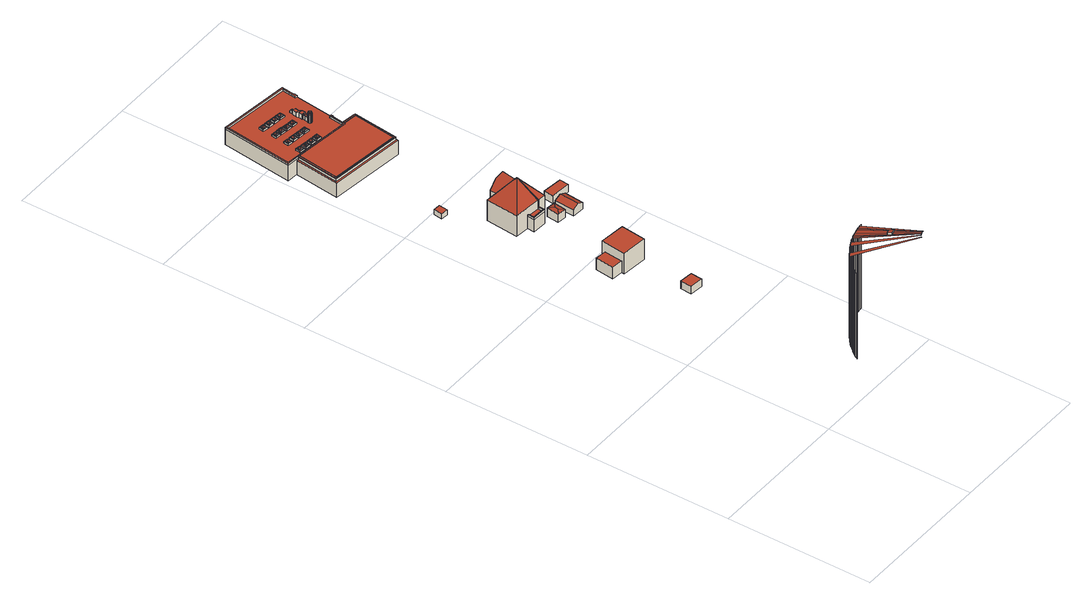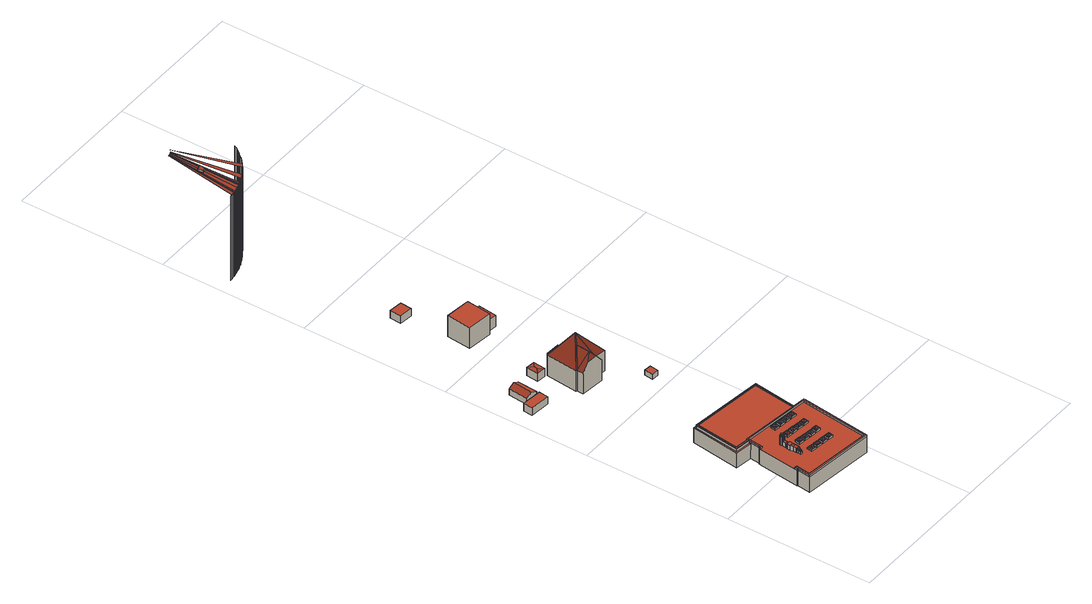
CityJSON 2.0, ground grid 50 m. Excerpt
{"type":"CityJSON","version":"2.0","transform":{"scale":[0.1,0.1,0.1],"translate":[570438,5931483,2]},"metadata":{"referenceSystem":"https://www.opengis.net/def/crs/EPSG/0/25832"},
"CityObjects":{
"building1":{"type":"Building","attributes":{"Grundfläche 2D":"2047.892209","Grundhöhe NN":"5.849"},"children":["building1-1"],"geometry":[{"type":"MultiSurface","lod":"3","boundaries":[[[0,1,2,3]],[[2,1,4,5,6,7]],[[5,8,9,6]],[[9,8,10,11,12,13]],[[12,11,14,15,16,17]],[[16,15,18,19,20,21]],[[20,19,22,23,24,25]],[[23,26,27,24]],[[26,28,29,27]],[[29,28,30,31,32,33]],[[31,34,35,32]],[[34,36,37,35]],[[37,36,38,39,40,41]],[[39,42,43,40]],[[42,44,45,43]],[[44,46,47,45]],[[47,46,48,49,50,51]],[[49,52,53,50]],[[39,38,54,55,44,42]],[[53,52,56,57,58,59]],[[58,57,60,61,62,63]],[[62,61,64,65,66,67]],[[65,68,69,66]],[[69,68,70,71,72,73]],[[71,74,75,72]],[[64,61,76,77,78,70,68,65]],[[75,74,79,80,81,82]],[[81,80,83,84,85,86]],[[84,87,88,85]],[[89,90,84,83]],[[90,91,87,84]],[[87,91,92]],[[88,87,92,93,94,95]],[[92,91,96,97,98,99,100,93]],[[93,100,101,94]],[[101,100,99,102,103,104]],[[105,106,102,99,98,107,108,109,110]],[[111,110,112,113]],[[102,106,114,103]],[[115,111,113]],[[114,106,105,110,116,117]],[[115,113,118,119,120,121,122,123]],[[116,110,111,115,124,125]],[[115,123,126,124]],[[126,123,122,121,127,128]],[[127,121,129,130,131,132]]],"semantics":{"surfaces":[{"type":"WallSurface"},{"type":"RoofSurface"}],"values":[0,0,0,0,0,0,0,0,0,0,0,0,0,0,0,0,0,0,1,0,0,0,0,0,0,1,0,0,0,1,1,1,0,1,0,0,1,1,0,1,0,1,0,0,0,0]}}]},
"building1-1":{"type":"BuildingInstallation","parents":["building1"],"geometry":[{"type":"MultiSurface","lod":"3","boundaries":[[[133,134,135,136,137,138]],[[139,140,134,133]],[[140,141,142,143,136,135,134]],[[143,144,137,136]],[[144,145,146,139,133,138,137]]],"semantics":{"surfaces":[{"type":"RoofSurface"},{"type":"WallSurface"}],"values":[0,1,1,1,1]}}]},
"building2":{"type":"Building","attributes":{"Grundfläche 2D":"17.328250","Grundhöhe NN":"2.858"},"geometry":[{"type":"Solid","lod":"3","boundaries":[[[[147,148,149,150]],[[151,152,150,149]],[[152,153,147,150]],[[153,154,148,147]],[[154,151,149,148]],[[154,153,152,151]]]],"semantics":{"surfaces":[{"type":"RoofSurface"},{"type":"WallSurface"},{"type":"GroundSurface"}],"values":[[0,1,1,1,1,2]]}}]},
"building3":{"type":"Building","attributes":{"Grundfläche 2D":"98.622916","Grundhöhe NN":"4.544"},"geometry":[{"type":"Solid","lod":"3","boundaries":[[[[155,156,157,158]],[[159,160,161,162]],[[160,163,164,156,155,165,166,161]],[[157,156,164,167]],[[158,157,167,168]],[[155,158,168,165]],[[162,161,166,169]],[[159,162,169,170]],[[160,159,170,163]],[[165,168,167,164,163,170,169,166]]]],"semantics":{"surfaces":[{"type":"RoofSurface"},{"type":"WallSurface"},{"type":"GroundSurface"}],"values":[[0,0,1,1,1,1,1,1,1,2]]}}]},
"building4":{"type":"Building","attributes":{"Grundfläche 2D":"7.110796","Grundhöhe NN":"5.565"},"geometry":[{"type":"Solid","lod":"3","boundaries":[[[[171,172,173,174]],[[175,176,174,173]],[[176,177,171,174]],[[177,178,172,171]],[[178,175,173,172]],[[178,177,176,175]]]],"semantics":{"surfaces":[{"type":"RoofSurface"},{"type":"WallSurface"},{"type":"GroundSurface"}],"values":[[0,1,1,1,1,2]]}}]},
"building5":{"type":"Building","attributes":{"Grundfläche 2D":"168.902760","Grundhöhe NN":"5.427"},"children":["building5-1"],"geometry":[{"type":"Solid","lod":"3","boundaries":[[[[179,180,181,182,183,184]],[[185,186,187]],[[186,188,187]],[[189,188,190]],[[190,188,186]],[[187,188,191]],[[185,192,193,194]],[[194,186,185]],[[195,194,193]],[[194,195,196,190,186]],[[197,188,189]],[[197,198,199,188]],[[200,188,199]],[[191,188,200]],[[181,180,201,202]],[[182,181,202,203]],[[183,182,203,204]],[[185,187,205,206]],[[192,185,206,207]],[[196,195,193,192,207,208]],[[190,196,208,209]],[[189,190,209,210]],[[197,189,210,211]],[[180,179,184,212,199,198,197,211,201]],[[183,213,200,199,212,184]],[[200,213,183,204,214,191]],[[187,191,214,205]],[[210,209,208,207,206,205,214,204,203,202,201,211]]]],"semantics":{"surfaces":[{"type":"RoofSurface"},{"type":"WallSurface"},{"type":"GroundSurface"}],"values":[[0,0,0,0,0,0,0,0,0,0,0,0,0,0,1,1,1,1,1,1,1,1,1,1,1,1,1,2]]}}]},
"building5-1":{"type":"BuildingInstallation","parents":["building5"],"geometry":[{"type":"MultiSurface","lod":"3","boundaries":[[[215,216,217,218,213,212,219,220]],[[180,181,217,216]],[[181,182,218,217]],[[182,183,213,218]],[[212,213,183,184]],[[184,221,219,212]],[[220,219,221,222]],[[222,179,215,220]],[[215,179,180,216]]],"semantics":{"surfaces":[{"type":"RoofSurface"},{"type":"WallSurface"}],"values":[0,1,1,1,1,1,1,1,1]}}]},
"building6":{"type":"Building","attributes":{"Grundfläche 2D":"13.016752","Grundhöhe NN":"4.950"},"geometry":[{"type":"Solid","lod":"3","boundaries":[[[[223,224,225,226]],[[224,227,225]],[[223,226,228]],[[224,223,228,227]],[[229,230,226,225]],[[230,231,228,226]],[[231,232,227,228]],[[232,229,225,227]],[[232,231,230,229]]]],"semantics":{"surfaces":[{"type":"RoofSurface"},{"type":"WallSurface"},{"type":"GroundSurface"}],"values":[[0,0,0,0,1,1,1,1,2]]}}]},
"building7":{"type":"Building","attributes":{"Grundfläche 2D":"1028.511957","Grundhöhe NN":"4.348"},"children":["building7-1","building7-2","building7-3","building7-4","building7-5","building7-6","building7-7","building7-8","building7-9","building7-10","building7-11","building7-12","building7-13","building7-14","building7-15","building7-16","building7-17","building7-18","building7-19","building7-20","building7-21","building7-22","building7-23","building7-24","building7-25","building7-26","building7-27","building7-28","building7-29","building7-30","building7-31","building7-32","building7-33","building7-34","building7-35","building7-36","building7-37"],"geometry":[{"type":"Solid","lod":"3","boundaries":[[[[233,234,235,236,237,238,239,240,241,242,243,244,245,246,247,248,249,250,251,252,253,254,255]],[[256,257,258,259,260,261,262,263,264]],[[265,266,267,268,269,270,271,272,273,274,275]],[[276,277,278,279,280,281]],[[282,283,284,285,286,287,288,289,290,291,292]],[[263,262,233,255]],[[262,261,234,233]],[[235,234,261,260]],[[260,259,236,235]],[[258,237,236,259]],[[238,237,258,257]],[[257,293,294,240,239,238]],[[294,295,241,240]],[[295,296,242,241]],[[296,297,243,242]],[[297,298,299,245,244,243]],[[246,245,299,300,301]],[[276,281,248,247]],[[248,281,280,249]],[[250,302,303,304,251]],[[304,305,252,251]],[[305,256,253,252]],[[263,255,254,253,256,264]],[[250,249,270,269]],[[279,271,270,249,280]],[[272,271,279,278]],[[273,272,278,277]],[[276,247,274,273,277]],[[247,246,275,274]],[[275,246,301]],[[301,306,265,275]],[[306,307,266,265]],[[307,308,267,266]],[[308,309,302,250,269,268,267]],[[310,294,293,257,256,305,311,312,313,314]],[[295,294,310,315]],[[296,295,315,316]],[[297,296,316,317]],[[318,299,298,297,317,319]],[[286,285,300,299,318,320]],[[321,304,303,291,290,322]],[[305,304,321,311]],[[287,286,320,323]],[[288,287,323,324]],[[289,288,324,325]],[[290,289,325,322]],[[303,302,309,308,282,292,291]],[[300,285,301]],[[301,285,284,306]],[[307,306,284,283]],[[307,283,282,308]],[[320,318,319,317,316,315,310,314,313,312,311,321,322,325,324,323]]]],"semantics":{"surfaces":[{"type":"RoofSurface"},{"type":"WallSurface"},{"type":"GroundSurface"}],"values":[[0,0,0,0,0,1,1,1,1,1,1,1,1,1,1,1,1,1,1,1,1,1,1,1,1,1,1,1,1,1,1,1,1,1,1,1,1,1,1,1,1,1,1,1,1,1,1,1,1,1,1,2]]}}]},
"building7-1":{"type":"BuildingInstallation","parents":["building7"],"geometry":[{"type":"MultiSurface","lod":"3","boundaries":[[[326,327,328]],[[328,327,329]],[[330,327,326]],[[329,327,330]],[[326,328,331,332]],[[330,326,332,333]],[[329,330,333,334]],[[328,329,334,331]]],"semantics":{"surfaces":[{"type":"RoofSurface"},{"type":"WallSurface"}],"values":[0,0,0,0,1,1,1,1]}}]},
"building7-2":{"type":"BuildingInstallation","parents":["building7"],"geometry":[{"type":"MultiSurface","lod":"3","boundaries":[[[335,336,337,338],[339,340,341,342,343]],[[344,345,335,338]],[[336,335,345,346]],[[337,336,346,347]],[[347,344,338,337]]],"semantics":{"surfaces":[{"type":"RoofSurface"},{"type":"WallSurface"}],"values":[0,1,1,1,1]}}]},
"building7-3":{"type":"BuildingInstallation","parents":["building7"],"geometry":[{"type":"MultiSurface","lod":"3","boundaries":[[[348,349,350,351],[352,353,354,355]],[[348,351,356,357]],[[349,348,357,358]],[[350,349,358,359]],[[351,350,359,356]]],"semantics":{"surfaces":[{"type":"RoofSurface"},{"type":"WallSurface"}],"values":[0,1,1,1,1]}}]},
"building7-4":{"type":"BuildingInstallation","parents":["building7"],"geometry":[{"type":"MultiSurface","lod":"3","boundaries":[[[360,361,362,363],[364,365,366,367,368]],[[360,363,369,370]],[[361,360,370,371]],[[362,361,371,372]],[[363,362,372,369]]],"semantics":{"surfaces":[{"type":"RoofSurface"},{"type":"WallSurface"}],"values":[0,1,1,1,1]}}]},
"building7-5":{"type":"BuildingInstallation","parents":["building7"],"geometry":[{"type":"MultiSurface","lod":"3","boundaries":[[[373,374,375]],[[375,374,376]],[[377,374,373]],[[376,374,377]],[[373,375,378,379]],[[377,373,379,380]],[[376,377,380,381]],[[375,376,381,378]]],"semantics":{"surfaces":[{"type":"RoofSurface"},{"type":"WallSurface"}],"values":[0,0,0,0,1,1,1,1]}}]},
"building7-6":{"type":"BuildingInstallation","parents":["building7"],"geometry":[{"type":"MultiSurface","lod":"3","boundaries":[[[382,383,384]],[[384,383,385]],[[386,383,382]],[[385,383,386]],[[382,384,354,353]],[[386,382,353,352]],[[385,386,352,355]],[[384,385,355,354]]],"semantics":{"surfaces":[{"type":"RoofSurface"},{"type":"WallSurface"}],"values":[0,0,0,0,1,1,1,1]}}]},
"building7-7":{"type":"BuildingInstallation","parents":["building7"],"geometry":[{"type":"MultiSurface","lod":"3","boundaries":[[[387,388,389]],[[389,388,390]],[[391,388,387]],[[390,388,391]],[[387,389,392,393]],[[391,387,393,394]],[[390,391,394,395]],[[389,390,395,392]]],"semantics":{"surfaces":[{"type":"RoofSurface"},{"type":"WallSurface"}],"values":[0,0,0,0,1,1,1,1]}}]},
"building7-8":{"type":"BuildingInstallation","parents":["building7"],"geometry":[{"type":"MultiSurface","lod":"3","boundaries":[[[396,397,398,399],[400,401,402,403]],[[398,397,404,405]],[[399,398,405,406]],[[396,399,406,407]],[[397,396,407,404]]],"semantics":{"surfaces":[{"type":"RoofSurface"},{"type":"WallSurface"}],"values":[0,1,1,1,1]}}]},
"building7-9":{"type":"BuildingInstallation","parents":["building7"],"geometry":[{"type":"MultiSurface","lod":"3","boundaries":[[[408,409,410,411],[333,332,331,334]],[[408,411,412,413]],[[409,408,413,414]],[[410,409,414,415]],[[411,410,415,412]]],"semantics":{"surfaces":[{"type":"RoofSurface"},{"type":"WallSurface"}],"values":[0,1,1,1,1]}}]},
"building7-10":{"type":"BuildingInstallation","parents":["building7"],"geometry":[{"type":"MultiSurface","lod":"3","boundaries":[[[416,417,418]],[[418,417,419]],[[420,417,416]],[[419,417,420]],[[419,420,421,422]],[[416,418,423,424]],[[420,416,424,421]],[[418,419,422,423]]],"semantics":{"surfaces":[{"type":"RoofSurface"},{"type":"WallSurface"}],"values":[0,0,0,0,1,1,1,1]}}]},
"building7-11":{"type":"BuildingInstallation","parents":["building7"],"geometry":[{"type":"MultiSurface","lod":"3","boundaries":[[[425,426,427]],[[427,426,428]],[[429,426,425]],[[428,426,429]],[[425,427,402,401]],[[429,425,401,400]],[[428,429,400,403]],[[427,428,403,402]]],"semantics":{"surfaces":[{"type":"RoofSurface"},{"type":"WallSurface"}],"values":[0,0,0,0,1,1,1,1]}}]},
"building7-12":{"type":"BuildingInstallation","parents":["building7"],"geometry":[{"type":"MultiSurface","lod":"3","boundaries":[[[430,431,432,433],[434,435,436,437]],[[430,433,438,439]],[[439,440,431,430]],[[432,431,440,441]],[[441,438,433,432]]],"semantics":{"surfaces":[{"type":"RoofSurface"},{"type":"WallSurface"}],"values":[0,1,1,1,1]}}]},
"building7-13":{"type":"BuildingInstallation","parents":["building7"],"geometry":[{"type":"MultiSurface","lod":"3","boundaries":[[[442,443,444,445]],[[446,445,444,447,448,449]],[[450,451,444,443]],[[451,452,447,444]],[[452,453,448,447]],[[454,455,445,446]],[[455,456,442,445]]],"semantics":{"surfaces":[{"type":"RoofSurface"},{"type":"WallSurface"}],"values":[0,0,1,1,1,1,1]}}]},
"building7-14":{"type":"BuildingInstallation","parents":["building7"],"geometry":[{"type":"MultiSurface","lod":"3","boundaries":[[[457,458,459]],[[459,458,460]],[[461,462,458,457]],[[460,458,462]],[[457,459,367,366]],[[364,462,461,457,366,365]],[[460,462,364,368]],[[459,460,368,367]]],"semantics":{"surfaces":[{"type":"RoofSurface"},{"type":"WallSurface"}],"values":[0,0,0,0,1,1,1,1]}}]},
"building7-15":{"type":"BuildingInstallation","parents":["building7"],"geometry":[{"type":"MultiSurface","lod":"3","boundaries":[[[463,464,465]],[[465,464,466]],[[467,468,464,463]],[[466,464,468]],[[463,465,469,470]],[[471,468,467,463,470,472]],[[466,468,471,473]],[[465,466,473,469]]],"semantics":{"surfaces":[{"type":"RoofSurface"},{"type":"WallSurface"}],"values":[0,0,0,0,1,1,1,1]}}]},
"building7-16":{"type":"BuildingInstallation","parents":["building7"],"geometry":[{"type":"MultiSurface","lod":"3","boundaries":[[[474,475,476]],[[476,475,477]],[[478,475,474]],[[477,475,478]],[[474,476,479,480]],[[478,474,480,481]],[[477,478,481,482]],[[476,477,482,479]]],"semantics":{"surfaces":[{"type":"RoofSurface"},{"type":"WallSurface"}],"values":[0,0,0,0,1,1,1,1]}}]},
"building7-17":{"type":"BuildingInstallation","parents":["building7"],"geometry":[{"type":"MultiSurface","lod":"3","boundaries":[[[483,446,449]],[[484,449,448]],[[483,449,484]],[[483,484,485]],[[483,485,486]],[[486,485,487]],[[486,487,488]],[[486,488,489]],[[453,490,484,448]],[[490,491,492,488,487,485,484]],[[492,493,489,488]],[[489,493,494,483,486]],[[494,454,446,483]]],"semantics":{"surfaces":[{"type":"RoofSurface"},{"type":"WallSurface"}],"values":[0,0,0,0,0,0,0,0,1,1,1,1,1]}}]},
"building7-18":{"type":"BuildingInstallation","parents":["building7"],"geometry":[{"type":"MultiSurface","lod":"3","boundaries":[[[495,496,497,498]],[[496,499,500,497]],[[499,501,502,500]],[[503,495,498,504]],[[505,503,504,506]],[[507,505,506,508]],[[509,507,508,510]],[[511,509,510,512]],[[513,511,512,514]],[[515,513,514,516]],[[517,515,516,518]],[[519,517,518,520]],[[521,519,520,522]],[[523,521,522,524]],[[525,523,524,526]],[[527,525,526,528]],[[529,527,528,530]],[[531,529,530,532]],[[533,531,532,534]],[[501,533,534,502]],[[523,525,527,529,531,533,501,499,496,495,503,505,507,509,511,513,515,517,519,521]],[[535,536,498,497]],[[537,538,500,502]],[[497,500,538,535]],[[536,539,504,498]],[[539,540,506,504]],[[540,541,508,506]],[[541,542,510,508]],[[542,543,512,510]],[[543,544,514,512]],[[544,545,516,514]],[[545,546,518,516]],[[546,547,520,518]],[[547,548,522,520]],[[549,550,524,522,548]],[[526,524,550,551]],[[528,526,551,552]],[[530,528,552,553]],[[532,530,553,554]],[[554,555,556,534,532]],[[556,537,502,534]]],"semantics":{"surfaces":[{"type":"RoofSurface"},{"type":"WallSurface"}],"values":[0,0,0,0,0,0,0,0,0,0,0,0,0,0,0,0,0,0,0,0,0,1,1,1,1,1,1,1,1,1,1,1,1,1,1,1,1,1,1,1,1]}}]},
"building7-19":{"type":"BuildingInstallation","parents":["building7"],"geometry":[{"type":"MultiSurface","lod":"3","boundaries":[[[557,558,559,560],[561,562,563,564]],[[565,566,557,560]],[[558,557,566,567]],[[567,568,559,558]],[[560,559,568,565]]],"semantics":{"surfaces":[{"type":"RoofSurface"},{"type":"WallSurface"}],"values":[0,1,1,1,1]}}]},
"building7-20":{"type":"BuildingInstallation","parents":["building7"],"geometry":[{"type":"MultiSurface","lod":"3","boundaries":[[[569,570,571,572],[379,378,381,380]],[[573,574,569,572]],[[574,575,570,569]],[[571,570,575,576]],[[572,571,576,573]]],"semantics":{"surfaces":[{"type":"RoofSurface"},{"type":"WallSurface"}],"values":[0,1,1,1,1]}}]},
"building7-21":{"type":"BuildingInstallation","parents":["building7"],"geometry":[{"type":"MultiSurface","lod":"3","boundaries":[[[577,578,579,580],[581,582,583,584]],[[577,580,585,586]],[[578,577,586,587]],[[579,578,587,588]],[[580,579,588,585]]],"semantics":{"surfaces":[{"type":"RoofSurface"},{"type":"WallSurface"}],"values":[0,1,1,1,1]}}]},
"building7-22":{"type":"BuildingInstallation","parents":["building7"],"geometry":[{"type":"MultiSurface","lod":"3","boundaries":[[[589,590,591,592],[395,394,393,392]],[[589,592,593,594]],[[590,589,594,595]],[[591,590,595,596]],[[592,591,596,593]]],"semantics":{"surfaces":[{"type":"RoofSurface"},{"type":"WallSurface"}],"values":[0,1,1,1,1]}}]},
"building7-23":{"type":"BuildingInstallation","parents":["building7"],"geometry":[{"type":"MultiSurface","lod":"3","boundaries":[[[597,598,599,600],[601,602,603,604]],[[597,600,605,606]],[[598,597,606,607]],[[599,598,607,608]],[[600,599,608,605]]],"semantics":{"surfaces":[{"type":"RoofSurface"},{"type":"WallSurface"}],"values":[0,1,1,1,1]}}]},
"building7-24":{"type":"BuildingInstallation","parents":["building7"],"geometry":[{"type":"MultiSurface","lod":"3","boundaries":[[[609,610,611,612],[613,614,615,616]],[[609,612,617,618]],[[610,609,618,619]],[[611,610,619,620]],[[612,611,620,617]]],"semantics":{"surfaces":[{"type":"RoofSurface"},{"type":"WallSurface"}],"values":[0,1,1,1,1]}}]},
"building7-25":{"type":"BuildingInstallation","parents":["building7"],"geometry":[{"type":"MultiSurface","lod":"3","boundaries":[[[621,622,623]],[[623,622,624]],[[625,622,621]],[[624,622,625]],[[621,623,626,627]],[[625,621,627,628]],[[624,625,628,629]],[[623,624,629,626]]],"semantics":{"surfaces":[{"type":"RoofSurface"},{"type":"WallSurface"}],"values":[0,0,0,0,1,1,1,1]}}]},
"building7-26":{"type":"BuildingInstallation","parents":["building7"],"geometry":[{"type":"MultiSurface","lod":"3","boundaries":[[[630,631,632]],[[632,631,633]],[[634,631,630]],[[633,631,634]],[[630,632,615,614]],[[634,630,614,613]],[[633,634,613,616]],[[632,633,616,615]]],"semantics":{"surfaces":[{"type":"RoofSurface"},{"type":"WallSurface"}],"values":[0,0,0,0,1,1,1,1]}}]},
"building7-27":{"type":"BuildingInstallation","parents":["building7"],"geometry":[{"type":"MultiSurface","lod":"3","boundaries":[[[635,636,637,638],[422,421,424,423]],[[635,638,639,640]],[[636,635,640,641]],[[637,636,641,642]],[[638,637,642,639]]],"semantics":{"surfaces":[{"type":"RoofSurface"},{"type":"WallSurface"}],"values":[0,1,1,1,1]}}]},
"building7-28":{"type":"BuildingInstallation","parents":["building7"],"geometry":[{"type":"MultiSurface","lod":"3","boundaries":[[[643,644,645,646],[629,628,627,626]],[[645,644,647,648]],[[643,646,649,650]],[[644,643,650,647]],[[646,645,648,649]]],"semantics":{"surfaces":[{"type":"RoofSurface"},{"type":"WallSurface"}],"values":[0,1,1,1,1]}}]},
"building7-29":{"type":"BuildingInstallation","parents":["building7"],"geometry":[{"type":"MultiSurface","lod":"3","boundaries":[[[651,652,653]],[[653,652,654]],[[655,652,651]],[[654,652,655]],[[654,655,601,604]],[[651,653,603,602]],[[655,651,602,601]],[[653,654,604,603]]],"semantics":{"surfaces":[{"type":"RoofSurface"},{"type":"WallSurface"}],"values":[0,0,0,0,1,1,1,1]}}]},
"building7-30":{"type":"BuildingInstallation","parents":["building7"],"geometry":[{"type":"MultiSurface","lod":"3","boundaries":[[[656,657,658,659],[473,471,472,470,469]],[[656,659,660,661]],[[657,656,661,662]],[[658,657,662,663]],[[659,658,663,660]]],"semantics":{"surfaces":[{"type":"RoofSurface"},{"type":"WallSurface"}],"values":[0,1,1,1,1]}}]},
"building7-31":{"type":"BuildingInstallation","parents":["building7"],"geometry":[{"type":"MultiSurface","lod":"3","boundaries":[[[664,665,666,667,668,669,670]],[[671,672,666,665]],[[673,674,668,667,666,672,675,676,677,678]],[[674,679,669,668]],[[450,443,442,456,671,665,664,670,669,679]]],"semantics":{"surfaces":[{"type":"RoofSurface"},{"type":"WallSurface"}],"values":[0,1,1,1,1]}}]},
"building7-32":{"type":"BuildingInstallation","parents":["building7"],"geometry":[{"type":"MultiSurface","lod":"3","boundaries":[[[680,681,682,683],[481,480,479,482]],[[680,683,684,685]],[[681,680,685,686]],[[682,681,686,687]],[[683,682,687,684]]],"semantics":{"surfaces":[{"type":"RoofSurface"},{"type":"WallSurface"}],"values":[0,1,1,1,1]}}]},
"building7-33":{"type":"BuildingInstallation","parents":["building7"],"geometry":[{"type":"MultiSurface","lod":"3","boundaries":[[[688,689,690]],[[690,689,691]],[[692,689,688]],[[691,689,692]],[[688,690,583,582]],[[692,688,582,581]],[[691,692,581,584]],[[690,691,584,583]]],"semantics":{"surfaces":[{"type":"RoofSurface"},{"type":"WallSurface"}],"values":[0,0,0,0,1,1,1,1]}}]},
"building7-34":{"type":"BuildingInstallation","parents":["building7"],"geometry":[{"type":"MultiSurface","lod":"3","boundaries":[[[693,694,695]],[[695,694,696]],[[697,694,693]],[[696,694,697]],[[693,695,563,562]],[[697,693,562,561]],[[696,697,561,564]],[[695,696,564,563]]],"semantics":{"surfaces":[{"type":"RoofSurface"},{"type":"WallSurface"}],"values":[0,0,0,0,1,1,1,1]}}]},
"building7-35":{"type":"BuildingInstallation","parents":["building7"],"geometry":[{"type":"MultiSurface","lod":"3","boundaries":[[[698,699,700]],[[700,699,701]],[[702,699,698]],[[701,699,702]],[[698,700,436,435]],[[702,698,435,434]],[[701,702,434,437]],[[700,701,437,436]]],"semantics":{"surfaces":[{"type":"RoofSurface"},{"type":"WallSurface"}],"values":[0,0,0,0,1,1,1,1]}}]},
"building7-36":{"type":"BuildingInstallation","parents":["building7"],"geometry":[{"type":"MultiSurface","lod":"3","boundaries":[[[703,704,705]],[[705,704,706]],[[707,708,704,703]],[[706,704,708]],[[703,705,343,342]],[[340,708,707,703,342,341]],[[706,708,340,339]],[[705,706,339,343]]],"semantics":{"surfaces":[{"type":"RoofSurface"},{"type":"WallSurface"}],"values":[0,0,0,0,1,1,1,1]}}]},
"building7-37":{"type":"BuildingInstallation","parents":["building7"],"geometry":[{"type":"MultiSurface","lod":"3","boundaries":[[[554,553,552,551,550,709,710,711,555]],[[677,711,710]],[[676,711,677]],[[549,712,709,550]],[[712,713,710,709]],[[713,678,677,710]],[[675,714,711,676]],[[556,555,711,714]]],"semantics":{"surfaces":[{"type":"RoofSurface"},{"type":"WallSurface"}],"values":[0,0,0,1,1,1,1,1]}}]},
"building8":{"type":"Building","attributes":{"Grundfläche 2D":"28.998260","Grundhöhe NN":"3.012"},"geometry":[{"type":"Solid","lod":"3","boundaries":[[[[715,716,717,718]],[[719,716,715,720]],[[718,717,721,722]],[[720,715,718,722,723]],[[719,720,723,724]],[[721,717,716,719,724]],[[723,722,721,724]]]],"semantics":{"surfaces":[{"type":"RoofSurface"},{"type":"WallSurface"},{"type":"GroundSurface"}],"values":[[0,0,1,1,1,1,2]]}}]},
"building9":{"type":"Building","attributes":{"Grundfläche 2D":"22.101370","Grundhöhe NN":"3.195"},"geometry":[{"type":"Solid","lod":"3","boundaries":[[[[725,726,727,728]],[[729,730,728,727]],[[730,731,725,728]],[[731,732,726,725]],[[732,729,727,726]],[[732,731,730,729]]]],"semantics":{"surfaces":[{"type":"RoofSurface"},{"type":"WallSurface"},{"type":"GroundSurface"}],"values":[[0,1,1,1,1,2]]}}]}
},
"vertices":[
[280,98,352],[283,102,352],[283,102,38],[280,98,38],[285,106,352],[287,109,352],[287,109,38],[285,106,38],[290,113,352],[290,113,38],[293,117,352],[295,120,352],[295,120,38],[293,117,38],[298,124,352],[301,128,352],[301,128,38],[298,124,38],[304,131,352],[307,135,352],[307,135,38],[304,131,38],[310,138,352],[313,141,352],[313,141,38],[310,138,38],[316,145,352],[316,145,38],[319,148,352],[319,148,38],[322,151,352],[326,154,352],[326,154,38],[322,151,38],[329,157,352],[329,157,38],[332,160,352],[332,160,38],[336,163,352],[339,166,352],[339,166,38],[336,163,38],[343,169,352],[343,169,38],[346,172,352],[346,172,38],[350,174,352],[350,174,38],[354,177,352],[357,179,352],[357,179,38],[354,177,38],[361,182,352],[361,182,38],[465,1,415],[466,2,415],[364,184,352],[368,186,352],[368,186,38],[364,184,38],[371,188,352],[375,190,352],[375,190,38],[371,188,38],[378,192,352],[382,194,352],[382,194,38],[378,192,38],[386,196,352],[386,196,38],[389,198,352],[393,199,352],[393,199,38],[389,198,38],[397,201,352],[397,201,38],[472,7,415],[473,7,415],[474,8,415],[400,203,352],[404,204,352],[404,204,38],[400,203,38],[408,206,352],[412,207,352],[412,207,38],[408,206,38],[416,209,352],[416,209,38],[478,10,415],[479,11,415],[480,11,415],[420,210,352],[424,211,352],[424,211,38],[420,210,38],[481,11,415],[482,12,415],[483,12,415],[431,213,352],[427,212,352],[427,212,38],[435,215,352],[435,215,38],[431,213,38],[443,216,352],[439,215,352],[484,12,415],[485,12,415],[486,13,415],[447,217,352],[451,218,352],[487,13,415],[488,13,415],[439,215,38],[455,219,352],[447,217,38],[443,216,38],[489,13,415],[490,13,415],[490,14,415],[467,221,352],[463,220,352],[459,219,352],[455,219,38],[451,218,38],[459,219,38],[467,221,38],[463,220,38],[471,221,352],[475,221,352],[475,221,38],[471,221,38],
[469,101,395],[464,116,389],[452,113,389],[450,112,389],[454,97,395],[456,97,395],[469,101,388],[464,116,383],[459,115,383],[452,113,383],[450,112,383],[454,97,388],[456,97,388],[463,99,388],
[273,680,37],[318,675,37],[321,714,37],[277,719,37],[321,714,9],[277,719,9],[273,680,9],[318,675,9],
[229,964,102],[220,879,102],[306,870,102],[315,954,102],[183,893,67],[221,889,67],[228,953,67],[190,957,67],[221,889,25],[220,879,25],[229,964,25],[228,953,25],[306,870,25],[315,954,25],[190,957,25],[183,893,25],
[132,1443,55],[135,1473,55],[111,1475,55],[108,1446,55],[111,1475,36],[108,1446,36],[132,1443,36],[135,1473,36],
[221,1220,78],[218,1220,78],[216,1195,78],[265,1192,78],[267,1215,78],[264,1216,78],[301,1324,110],[256,1290,159],[305,1324,110],[238,1273,185],[181,1336,110],[219,1332,110],[294,1213,110],[303,1346,110],[280,1349,140],[262,1339,161],[245,1352,140],[221,1354,110],[170,1225,110],[221,1220,110],[264,1216,110],[267,1215,110],[218,1220,34],[216,1195,34],[265,1192,34],[267,1215,34],[305,1324,34],[301,1324,34],[303,1346,34],[221,1354,34],[219,1332,34],[181,1336,34],[170,1225,34],[264,1216,86],[267,1215,86],[294,1213,34],
[221,1220,86],[218,1220,86],[216,1195,86],[265,1192,86],[262,1196,86],[219,1199,86],[262,1196,78],[219,1199,78],
[312,1180,63],[313,1192,63],[299,1208,61],[295,1166,61],[329,1205,61],[325,1163,61],[299,1208,30],[295,1166,30],[325,1163,30],[329,1205,30],
[245,1892,87],[11,1920,87],[39,2153,87],[273,2125,87],[267,2076,87],[274,2075,87],[274,2078,87],[275,2084,87],[273,2084,87],[279,2131,87],[34,2160,87],[6,1921,87],[5,1916,87],[49,1911,87],[53,1911,87],[249,1887,87],[250,1891,87],[250,1896,87],[255,1938,87],[258,1938,87],[258,1943,87],[256,1943,87],[251,1944,87],[258,1943,81],[274,2075,81],[267,2076,81],[273,2125,81],[39,2153,81],[11,1920,81],[245,1892,81],[251,1944,81],[256,1943,81],[30,1764,88],[283,1733,88],[302,1889,88],[298,1890,88],[250,1896,88],[250,1891,88],[298,1885,88],[280,1737,88],[36,1767,88],[53,1911,88],[49,1911,88],[53,1911,86],[36,1767,86],[280,1737,86],[298,1885,86],[250,1891,86],[249,1887,86],[302,1889,76],[283,1733,76],[30,1764,76],[49,1911,76],[43,1912,76],[24,1758,76],[287,1726,76],[309,1895,76],[251,1902,76],[250,1896,76],[298,1890,76],[274,2078,81],[275,2084,81],[273,2084,81],[279,2131,81],[34,2160,81],[6,1921,81],[5,1916,81],[49,1911,81],[49,1911,86],[250,1896,86],[250,1896,81],[255,1938,81],[258,1938,81],[30,1764,86],[283,1733,86],[302,1889,86],[298,1890,86],[275,2084,23],[258,1938,23],[258,1943,23],[274,2075,23],[274,2078,23],[273,2084,23],[279,2131,23],[34,2160,23],[5,1916,23],[6,1921,23],[43,1912,23],[255,1938,23],[251,1902,23],[24,1758,23],[287,1726,23],[309,1895,23],
[87,2018,90],[94,2022,92],[89,2029,90],[100,2028,90],[99,2016,90],[89,2029,87],[87,2018,87],[99,2016,87],[100,2028,87],
[72,1920,87],[90,1918,87],[92,1935,87],[74,1938,87],[89,1933,87],[87,1921,87],[81,1922,87],[76,1923,87],[77,1934,87],[74,1938,81],[72,1920,81],[90,1918,81],[92,1935,81],
[78,1968,87],[95,1966,87],[97,1983,87],[80,1985,87],[93,1969,87],[81,1970,87],[82,1982,87],[94,1981,87],[80,1985,81],[78,1968,81],[95,1966,81],[97,1983,81],
[96,1917,87],[114,1915,87],[116,1933,87],[98,1935,87],[111,1918,87],[105,1919,87],[100,1920,87],[101,1931,87],[113,1930,87],[98,1935,81],[96,1917,81],[114,1915,81],[116,1933,81],
[153,1962,90],[159,1967,92],[154,1973,90],[166,1972,90],[164,1960,90],[154,1973,87],[153,1962,87],[164,1960,87],[166,1972,87],
[81,1970,90],[87,1975,92],[82,1982,90],[94,1981,90],[93,1969,90],
[111,2015,90],[117,2020,92],[112,2026,90],[124,2025,90],[122,2013,90],[112,2026,87],[111,2015,87],[122,2013,87],[124,2025,87],
[181,2069,87],[163,2072,87],[161,2054,87],[179,2052,87],[176,2055,87],[164,2057,87],[166,2068,87],[177,2067,87],[163,2072,81],[161,2054,81],[179,2052,81],[181,2069,81],
[84,2015,87],[102,2013,87],[104,2030,87],[86,2032,87],[86,2032,81],[84,2015,81],[102,2013,81],[104,2030,81],
[158,2009,90],[165,2014,92],[160,2021,90],[171,2019,90],[170,2008,90],[170,2008,87],[171,2019,87],[160,2021,87],[158,2009,87],
[164,2057,90],[171,2062,92],[166,2068,90],[177,2067,90],[176,2055,90],
[120,1914,87],[138,1912,87],[140,1930,87],[122,1932,87],[135,1916,87],[123,1917,87],[125,1928,87],[136,1927,87],[122,1932,81],[120,1914,81],[138,1912,81],[140,1930,81],
[202,2016,99],[213,2015,99],[210,2024,98],[199,2025,98],[201,2038,98],[211,2036,98],[210,2036,98],[209,2036,98],[213,2015,81],[210,2024,81],[211,2036,81],[210,2036,81],[201,2038,81],[199,2025,81],[202,2016,81],
[100,1920,90],[106,1925,92],[101,1931,90],[113,1930,90],[105,1919,90],[111,1918,90],
[92,2065,90],[99,2070,92],[94,2077,90],[106,2075,90],[98,2065,90],[104,2064,90],[94,2077,87],[92,2065,87],[104,2064,87],[98,2065,87],[106,2075,87],
[105,1968,90],[112,1972,92],[107,1979,90],[118,1978,90],[117,1966,90],[107,1979,87],[105,1968,87],[117,1966,87],[118,1978,87],
[203,2043,93],[210,2042,93],[210,2047,93],[203,2047,93],[210,2047,92],[210,2050,87],[204,2051,87],[210,2042,81],[210,2047,81],[210,2050,81],[204,2051,81],[203,2043,81],
[199,1978,119],[199,1979,119],[197,1979,112],[197,1977,112],[199,1981,119],[197,1981,112],[200,1982,119],[197,1983,112],[200,1977,119],[198,1975,112],[201,1976,119],[200,1974,112],[202,1976,119],[202,1973,112],[204,1976,119],[204,1973,112],[205,1976,119],[206,1974,112],[206,1977,119],[208,1975,112],[207,1978,119],[209,1976,112],[207,1979,119],[210,1978,112],[207,1980,119],[210,1980,112],[207,1981,119],[209,1982,112],[206,1982,119],[208,1984,112],[205,1983,119],[207,1986,112],[204,1984,119],[205,1986,112],[203,1984,119],[203,1986,112],[202,1984,119],[200,1986,112],[200,1983,119],[199,1985,112],[197,1979,81],[197,1977,81],[197,1983,81],[197,1981,81],[198,1975,81],[200,1974,81],[202,1973,81],[204,1973,81],[206,1974,81],[208,1975,81],[209,1976,81],[210,1978,81],[210,1980,81],[209,1982,81],[208,1984,81],[208,1984,97],[207,1986,97],[205,1986,97],[203,1986,97],[200,1986,97],[199,1985,97],[199,1985,81],
[146,1929,87],[144,1911,87],[161,1909,87],[164,1927,87],[159,1913,87],[147,1914,87],[148,1926,87],[160,1924,87],[164,1927,81],[146,1929,81],[144,1911,81],[161,1909,81],
[151,1977,87],[149,1959,87],[167,1957,87],[169,1975,87],[169,1975,81],[151,1977,81],[149,1959,81],[167,1957,81],
[125,1962,87],[143,1960,87],[145,1978,87],[127,1980,87],[141,1963,87],[129,1965,87],[130,1976,87],[142,1975,87],[127,1980,81],[125,1962,81],[143,1960,81],[145,1978,81],
[107,2012,87],[125,2010,87],[127,2028,87],[109,2030,87],[109,2030,81],[107,2012,81],[125,2010,81],[127,2028,81],
[137,2057,87],[155,2055,87],[157,2072,87],[139,2074,87],[152,2058,87],[141,2060,87],[142,2071,87],[154,2070,87],[139,2074,81],[137,2057,81],[155,2055,81],[157,2072,81],
[113,2060,87],[131,2058,87],[133,2075,87],[115,2077,87],[128,2061,87],[117,2062,87],[118,2074,87],[130,2072,87],[115,2077,81],[113,2060,81],[131,2058,81],[133,2075,81],
[134,2012,90],[141,2017,92],[136,2023,90],[147,2022,90],[146,2011,90],[136,2023,87],[134,2012,87],[146,2011,87],[147,2022,87],
[117,2062,90],[123,2067,92],[118,2074,90],[130,2072,90],[128,2061,90],
[155,2006,87],[173,2004,87],[175,2022,87],[157,2024,87],[157,2024,81],[155,2006,81],[173,2004,81],[175,2022,81],
[131,2009,87],[149,2007,87],[151,2025,87],[133,2027,87],[149,2007,81],[151,2025,81],[133,2027,81],[131,2009,81],
[141,2060,90],[147,2064,92],[142,2071,90],[154,2070,90],[152,2058,90],
[89,2063,87],[107,2060,87],[109,2078,87],[91,2080,87],[91,2080,81],[89,2063,81],[107,2060,81],[109,2078,81],
[202,2016,100],[201,2017,100],[199,2004,100],[211,2003,100],[212,2003,100],[214,2015,100],[213,2015,100],[201,2017,81],[199,2004,81],[211,2003,81],[212,2003,81],[202,2004,81],[202,2004,99],[209,2003,99],[209,2003,81],[214,2015,81],
[102,1965,87],[120,1963,87],[122,1980,87],[104,1982,87],[104,1982,81],[102,1965,81],[120,1963,81],[122,1980,81],
[129,1965,90],[135,1970,92],[130,1976,90],[142,1975,90],[141,1963,90],
[147,1914,90],[153,1919,92],[148,1926,90],[160,1924,90],[159,1913,90],
[123,1917,90],[130,1922,92],[125,1928,90],[136,1927,90],[135,1916,90],
[76,1923,90],[82,1928,92],[77,1934,90],[89,1933,90],[81,1922,90],[87,1921,90],
[209,1984,97],[210,1996,97],[200,1996,97],[209,1984,81],[210,1996,81],[200,1996,81],
[386,1159,43],[392,1227,43],[370,1229,33],[365,1161,33],[413,1225,33],[407,1158,33],[370,1229,10],[365,1161,10],[407,1158,10],[413,1225,10],
[443,1235,40],[446,1267,40],[378,1275,40],[375,1243,40],[378,1275,12],[375,1243,12],[443,1235,12],[446,1267,12]
]}
